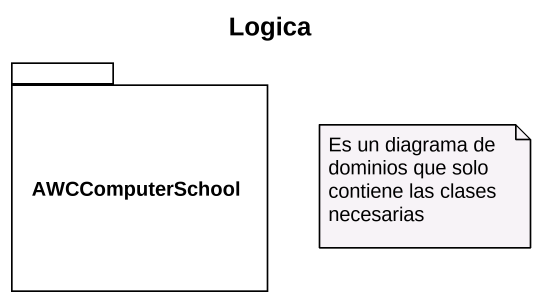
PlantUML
@startuml
title Logica
package AWCComputerSchool {
}
note as N1
  Es un diagrama de dominios que solo contiene las clases necesarias
end note
@enduml
